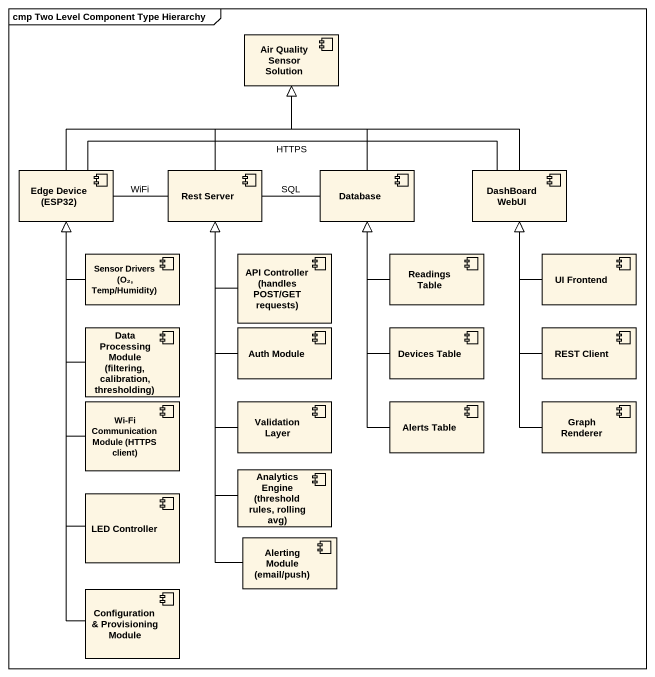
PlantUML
@startuml
mainframe cmp Two Level Component Type Hierarchy
component "Air Quality Sensor Solution" as Air_Quality_Sensor_Solution
component "Edge Device (ESP32)" as Edge_Device_ESP32
component "Rest Server" as Rest_Server
component "Database" as Database_
component "DashBoard WebUI" as DashBoard_WebUI
component "Sensor Drivers (O₂, Temp/Humidity)" as Sensor_Drivers_O_Temp
component "API Controller (handles POST/GET requests)" as API_Controller_handles_POST
component "Readings Table" as Readings_Table
component "UI Frontend" as UI_Frontend
component "Data Processing Module (filtering, calibration, thresholding)" as Data_Processing_Module
component "Auth Module" as Auth_Module
component "Devices Table" as Devices_Table
component "REST Client" as REST_Client
component "Wi-Fi Communication Module (HTTPS client)" as Wi_Fi_Communication_Module
component "Validation Layer" as Validation_Layer
component "Alerts Table" as Alerts_Table
component "Graph Renderer" as Graph_Renderer
component "Analytics Engine (threshold rules, rolling avg)" as Analytics_Engine_threshold
component "LED Controller" as LED_Controller
component "Alerting Module (email/push)" as Alerting_Module_email_push
component "Configuration & Provisioning Module" as Configuration_Provisioning
Edge_Device_ESP32 -up-|> Air_Quality_Sensor_Solution
Edge_Device_ESP32 -right- Rest_Server : WiFi
Edge_Device_ESP32 -right- DashBoard_WebUI : HTTPS
Rest_Server -up-|> Air_Quality_Sensor_Solution
Rest_Server -right- Database_ : SQL
Database_ -up-|> Air_Quality_Sensor_Solution
DashBoard_WebUI -left-|> Air_Quality_Sensor_Solution
Sensor_Drivers_O_Temp -up-|> Edge_Device_ESP32
API_Controller_handles_POST -up-|> Rest_Server
Readings_Table -up-|> Database_
UI_Frontend -up-|> DashBoard_WebUI
Data_Processing_Module -up-|> Edge_Device_ESP32
Auth_Module -up-|> Rest_Server
Devices_Table -up-|> Database_
REST_Client -up-|> DashBoard_WebUI
Wi_Fi_Communication_Module -up-|> Edge_Device_ESP32
Validation_Layer -up-|> Rest_Server
Alerts_Table -up-|> Database_
Graph_Renderer -up-|> DashBoard_WebUI
Analytics_Engine_threshold -up-|> Rest_Server
LED_Controller -up-|> Edge_Device_ESP32
Alerting_Module_email_push -up-|> Rest_Server
Configuration_Provisioning -up-|> Edge_Device_ESP32
@enduml
